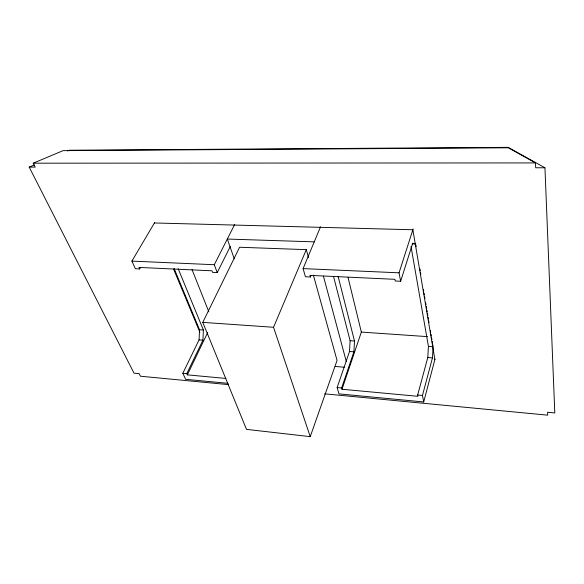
<?xml version="1.0" encoding="UTF-8"?>
<svg xmlns="http://www.w3.org/2000/svg" width="584" height="584" viewBox="0 0 584 584"><rect width="100%" height="100%" fill="white"/><g stroke="black" fill="none" stroke-linecap="round" stroke-linejoin="round"><path stroke-width="0.88" d="M228.088 383.345L185.581 379.301L182.843 373.278L199.064 339.881L199.546 329.763L174.12 268.523M225.906 378.447L187.333 374.855L186.785 373.643L202.918 340.173L203.407 330.048L178.178 268.706M435 359.087L423.707 401.945L338.946 393.886L337.136 387.557L349.517 351.488L350.108 340.713L333.508 276.327M411.012 246.477L428.437 346.414L427.787 357.532L417.655 395.01L417.91 396.31L341.998 389.251L341.64 387.973L353.904 351.831L354.495 341.034L338.165 276.539M423.707 401.945L422.466 395.456L432.459 357.89L433.058 347.611M320.55 226.745L303.089 268.611L305.425 276.758L310.425 276.991L309.973 275.371L394.93 279.327L395.259 280.999L400.646 281.254L412.713 243.192L415.699 243.966L412.26 243.857M400.646 281.254L399.04 272.816L413.136 228.928M341.998 389.251L361.35 332.084L348.064 277.51M308.491 257.559L306.293 249.645L239.579 247.258L202.772 322.375L246.492 429.371L310.235 436.649L337.056 360.408L313.374 275.137M310.425 276.991L311.104 275.334M310.235 436.649L273.546 327.281L306.293 249.645M187.333 374.855L207.721 332.457M154.621 222.613L131.904 261.106L135.364 268.728L139.678 268.932L138.992 267.414L212.021 270.815L212.612 272.378L217.233 272.589L230.271 246.514M217.233 272.589L214.292 264.72L234.68 224.482M139.678 268.932L140.583 267.363M228.417 384.63L140.423 376.213L139.131 373.643L134.006 373.161L29.2 167.104L35.208 167.112L33.237 163.191L63.101 150.643L508.27 147.788L535.47 162.921L535.703 167.769L544.952 167.783L554.8 412.939L547.58 412.253L547.719 415.166L324.565 393.828M29.2 167.104L34.215 164.995M67.642 150.935L69.314 150.234L508.189 147.35L544.952 167.783M33.237 163.191L535.47 162.921M154.417 222.964L412.866 229.76L434.89 359.488M314.243 241.864L227.315 239.046L234.264 258.8M131.904 261.106L214.292 264.72M303.089 268.611L399.04 272.816M361.35 332.084L427.546 336.639M202.772 322.375L273.546 327.281M199.546 329.763L203.407 330.048M350.108 340.713L354.495 341.034M428.437 346.414L433.109 346.75L432.81 344.962M199.064 339.881L202.918 340.173M349.517 351.488L353.904 351.831M427.787 357.532L432.459 357.89M335.26 366.46L344.297 367.212M182.843 373.278L186.785 373.643M337.136 387.557L341.64 387.973M417.655 395.01L422.466 395.456M173.652 269.209L199.889 332.274M192.048 269.633L208.802 311.747M323.426 276.137L346.261 361.365M415.852 244.857L416.151 246.645M419.94 268.99L420.239 270.779M420.546 272.567L420.845 274.356M423.422 289.547L423.721 291.336M424.028 293.124L424.327 294.913M424.634 296.701L424.933 298.482M425.692 302.957L425.991 304.746M426.298 306.527L426.597 308.315M426.904 310.104L427.203 311.892M427.51 313.681L427.809 315.469M428.116 317.258L428.415 319.046M428.722 320.828L429.021 322.616M430.386 330.661L430.685 332.449M430.992 334.238L431.291 336.026M431.598 337.815L431.897 339.603M432.204 341.385L432.503 343.173"/></g></svg>
